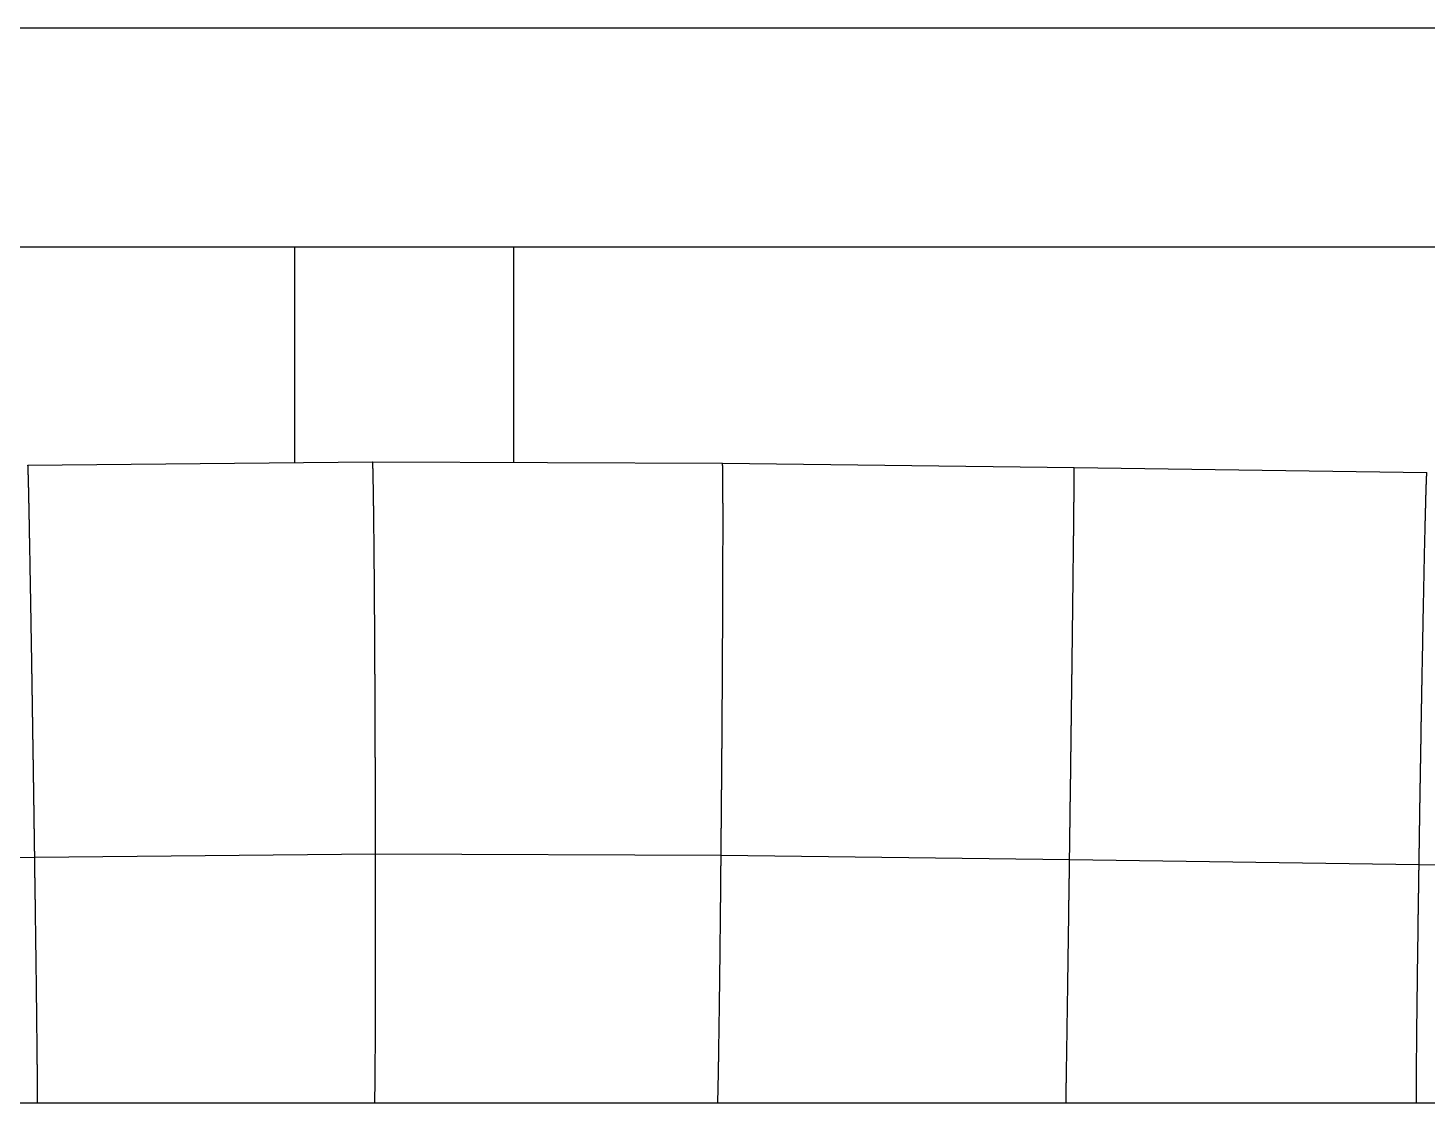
# Model space of a CAD drawing. Header units: millimetres. Extents: x -107267 to 109426, y -98906 to 83910.
# Drawn here: x 61540.8 to 61703, y 3720 to 3844.6 of the extents above; entities that cross this region are included whole.
import ezdxf

# ---------------------------------------------------------------- set-up
doc = ezdxf.new("R2010")
doc.units = ezdxf.units.MM
doc.layers.add('Top (Plan) View-HVACG_dwg', color=254, linetype='Continuous')

# ---------------------------------------------------------------- blocks, each defined once
blk = doc.blocks.new('*U232')
at = {"layer": 'Top (Plan) View-HVACG_dwg', "color": 0, "linetype": 'ByBlock', "lineweight": -2}
for p, q in [((160818.44, 165046.52), (160313.92, 165046.52)), ((160818.44, 165021.12), (160313.92, 165021.12)), ((160577.14, 165021.12), (160577.14, 164996.16)), ((160602.54, 165021.12), (160602.54, 164996.18)), ((160546.26, 164995.86), (160586.2, 164996.25)), ((160586.2, 164996.25), (160626.74, 164996.09)), ((160626.74, 164996.09), (160667.51, 164995.6)), ((160667.51, 164995.6), (160708.39, 164995.01)), ((160586.54, 164950.76), (160547.04, 164950.38)), ((160626.59, 164950.61), (160586.54, 164950.76)), ((160547.04, 164950.38), (160507.88, 164949.6)), ((160666.97, 164950.13), (160626.59, 164950.61)), ((160707.47, 164949.54), (160666.97, 164950.13)), ((160747.85, 164948.83), (160707.47, 164949.54)), ((160818.44, 164921.92), (160313.92, 164921.92))]:
    blk.add_line(p, q, dxfattribs=at)
for points, knots in [([(160586.54, 164950.76), (160586.54, 164950.91), (160586.54, 164951.21), (160586.54, 164951.66), (160586.54, 164952.11), (160586.54, 164952.56), (160586.54, 164953.01), (160586.54, 164953.46), (160586.54, 164953.91), (160586.54, 164954.37), (160586.54, 164954.82), (160586.53, 164955.27), (160586.53, 164955.73), (160586.53, 164956.18), (160586.53, 164956.64), (160586.53, 164957.1), (160586.53, 164957.55), (160586.53, 164958.01), (160586.53, 164958.46), (160586.52, 164958.92), (160586.52, 164959.38), (160586.52, 164959.83), (160586.52, 164960.29), (160586.52, 164960.75), (160586.52, 164961.2), (160586.52, 164961.66), (160586.51, 164962.11), (160586.51, 164962.57), (160586.51, 164963.02), (160586.51, 164963.47), (160586.51, 164963.93), (160586.51, 164964.38), (160586.51, 164964.83), (160586.5, 164965.28), (160586.5, 164965.73), (160586.5, 164966.18), (160586.5, 164966.62), (160586.5, 164967.07), (160586.49, 164967.52), (160586.49, 164967.96), (160586.49, 164968.4), (160586.49, 164968.84), (160586.49, 164969.28), (160586.48, 164969.72), (160586.48, 164970.15), (160586.48, 164970.59), (160586.48, 164971.02), (160586.48, 164971.45), (160586.47, 164971.88), (160586.47, 164972.31), (160586.47, 164972.73), (160586.47, 164973.15), (160586.47, 164973.57), (160586.46, 164973.99), (160586.46, 164974.41), (160586.46, 164974.82), (160586.46, 164975.23), (160586.45, 164975.64), (160586.45, 164976.05), (160586.45, 164976.45), (160586.45, 164976.85), (160586.44, 164977.25), (160586.44, 164977.65), (160586.44, 164978.04), (160586.44, 164978.43), (160586.43, 164978.82), (160586.43, 164979.2), (160586.43, 164979.58), (160586.43, 164979.96), (160586.42, 164980.34), (160586.42, 164980.71), (160586.42, 164981.08), (160586.42, 164981.44), (160586.41, 164981.8), (160586.41, 164982.16), (160586.41, 164982.52), (160586.4, 164982.87), (160586.4, 164983.22), (160586.4, 164983.56), (160586.4, 164983.9), (160586.39, 164984.24), (160586.39, 164984.57), (160586.39, 164984.9), (160586.39, 164985.23), (160586.38, 164985.55), (160586.38, 164985.86), (160586.38, 164986.18), (160586.37, 164986.49), (160586.37, 164986.79), (160586.37, 164987.09), (160586.37, 164987.39), (160586.36, 164987.68), (160586.36, 164987.97), (160586.36, 164988.26), (160586.35, 164988.54), (160586.35, 164988.81), (160586.35, 164989.08), (160586.34, 164989.35), (160586.34, 164989.61), (160586.34, 164989.87), (160586.34, 164990.12), (160586.33, 164990.37), (160586.33, 164990.61), (160586.33, 164990.85), (160586.32, 164991.08), (160586.32, 164991.31), (160586.32, 164991.53), (160586.31, 164991.75), (160586.31, 164991.97), (160586.31, 164992.18), (160586.31, 164992.38), (160586.3, 164992.58), (160586.3, 164992.78), (160586.3, 164992.97), (160586.29, 164993.15), (160586.29, 164993.33), (160586.29, 164993.5), (160586.28, 164993.67), (160586.28, 164993.84), (160586.28, 164993.99), (160586.28, 164994.15), (160586.27, 164994.3), (160586.27, 164994.44), (160586.27, 164994.58), (160586.26, 164994.71), (160586.26, 164994.84), (160586.26, 164994.96), (160586.25, 164995.07), (160586.25, 164995.18), (160586.25, 164995.29), (160586.25, 164995.39), (160586.24, 164995.48), (160586.24, 164995.57), (160586.24, 164995.66), (160586.23, 164995.73), (160586.23, 164995.81), (160586.23, 164995.87), (160586.23, 164995.94), (160586.22, 164995.99), (160586.22, 164996.04), (160586.22, 164996.09), (160586.21, 164996.13), (160586.21, 164996.16), (160586.21, 164996.19), (160586.21, 164996.21), (160586.2, 164996.23), (160586.2, 164996.24), (160586.2, 164996.25), (160586.2, 164996.25), (160586.2, 164996.25)], [0, 0, 0, 0, 0.003876, 0.0077519, 0.0116279, 0.0155039, 0.0193798, 0.0232558, 0.0271318, 0.0310078, 0.0348837, 0.0387597, 0.0426357, 0.0465116, 0.0503876, 0.0542636, 0.0581395, 0.0620155, 0.0658915, 0.0697674, 0.0736434, 0.0775194, 0.0813953, 0.0852713, 0.0891473, 0.0930233, 0.0968992, 0.1007752, 0.1046512, 0.1085271, 0.1124031, 0.1162791, 0.120155, 0.124031, 0.127907, 0.1317829, 0.1356589, 0.1395349, 0.1434109, 0.1472868, 0.1511628, 0.1550388, 0.1589147, 0.1627907, 0.1666667, 0.1705426, 0.1744186, 0.1782946, 0.1821705, 0.1860465, 0.1899225, 0.1937984, 0.1976744, 0.2015504, 0.2054264, 0.2093023, 0.2131783, 0.2170543, 0.2209302, 0.2248062, 0.2286822, 0.2325581, 0.2364341, 0.2403101, 0.244186, 0.248062, 0.251938, 0.255814, 0.2596899, 0.2635659, 0.2674419, 0.2713178, 0.2751938, 0.2790698, 0.2829457, 0.2868217, 0.2906977, 0.2945736, 0.2984496, 0.3023256, 0.3062016, 0.3100775, 0.3139535, 0.3178295, 0.3217054, 0.3255814, 0.3294574, 0.3333333, 0.3372093, 0.3410853, 0.3449612, 0.3488372, 0.3527132, 0.3565891, 0.3604651, 0.3643411, 0.3682171, 0.372093, 0.375969, 0.379845, 0.3837209, 0.3875969, 0.3914729, 0.3953488, 0.3992248, 0.4031008, 0.4069767, 0.4108527, 0.4147287, 0.4186047, 0.4224806, 0.4263566, 0.4302326, 0.4341085, 0.4379845, 0.4418605, 0.4457364, 0.4496124, 0.4534884, 0.4573643, 0.4612403, 0.4651163, 0.4689922, 0.4728682, 0.4767442, 0.4806202, 0.4844961, 0.4883721, 0.4922481, 0.496124, 0.5, 0.503876, 0.5077519, 0.5116279, 0.5155039, 0.5193798, 0.5232558, 0.5271318, 0.5310078, 0.5348837, 0.5387597, 0.5426357, 0.5465116, 0.5503876, 0.5542636, 0.5581395, 0.5620155, 0.5658915, 0.5683106, 0.5683106, 0.5683106, 0.5683106]), ([(160547.04, 164950.38), (160547.04, 164950.53), (160547.04, 164950.83), (160547.03, 164951.28), (160547.03, 164951.73), (160547.02, 164952.18), (160547.01, 164952.63), (160547.01, 164953.08), (160547, 164953.53), (160546.99, 164953.99), (160546.99, 164954.44), (160546.98, 164954.89), (160546.97, 164955.35), (160546.97, 164955.8), (160546.96, 164956.26), (160546.95, 164956.72), (160546.95, 164957.17), (160546.94, 164957.63), (160546.93, 164958.08), (160546.93, 164958.54), (160546.92, 164959), (160546.91, 164959.45), (160546.91, 164959.91), (160546.9, 164960.37), (160546.89, 164960.82), (160546.89, 164961.28), (160546.88, 164961.73), (160546.87, 164962.19), (160546.87, 164962.64), (160546.86, 164963.09), (160546.85, 164963.55), (160546.84, 164964), (160546.84, 164964.45), (160546.83, 164964.9), (160546.82, 164965.35), (160546.82, 164965.8), (160546.81, 164966.24), (160546.8, 164966.69), (160546.8, 164967.13), (160546.79, 164967.58), (160546.78, 164968.02), (160546.78, 164968.46), (160546.77, 164968.9), (160546.76, 164969.34), (160546.75, 164969.77), (160546.75, 164970.21), (160546.74, 164970.64), (160546.73, 164971.07), (160546.73, 164971.5), (160546.72, 164971.92), (160546.71, 164972.35), (160546.71, 164972.77), (160546.7, 164973.19), (160546.69, 164973.61), (160546.69, 164974.03), (160546.68, 164974.44), (160546.67, 164974.85), (160546.67, 164975.26), (160546.66, 164975.67), (160546.65, 164976.07), (160546.65, 164976.47), (160546.64, 164976.87), (160546.63, 164977.27), (160546.63, 164977.66), (160546.62, 164978.05), (160546.61, 164978.44), (160546.61, 164978.82), (160546.6, 164979.2), (160546.59, 164979.58), (160546.59, 164979.95), (160546.58, 164980.33), (160546.58, 164980.69), (160546.57, 164981.06), (160546.56, 164981.42), (160546.56, 164981.78), (160546.55, 164982.14), (160546.54, 164982.49), (160546.54, 164982.83), (160546.53, 164983.18), (160546.53, 164983.52), (160546.52, 164983.86), (160546.51, 164984.19), (160546.51, 164984.52), (160546.5, 164984.84), (160546.5, 164985.16), (160546.49, 164985.48), (160546.49, 164985.8), (160546.48, 164986.1), (160546.47, 164986.41), (160546.47, 164986.71), (160546.46, 164987.01), (160546.46, 164987.3), (160546.45, 164987.59), (160546.45, 164987.87), (160546.44, 164988.15), (160546.44, 164988.43), (160546.43, 164988.7), (160546.43, 164988.96), (160546.42, 164989.23), (160546.42, 164989.48), (160546.41, 164989.74), (160546.41, 164989.98), (160546.4, 164990.23), (160546.4, 164990.46), (160546.39, 164990.7), (160546.39, 164990.93), (160546.38, 164991.15), (160546.38, 164991.37), (160546.37, 164991.59), (160546.37, 164991.79), (160546.37, 164992), (160546.36, 164992.2), (160546.36, 164992.39), (160546.35, 164992.58), (160546.35, 164992.77), (160546.34, 164992.95), (160546.34, 164993.12), (160546.34, 164993.29), (160546.33, 164993.45), (160546.33, 164993.61), (160546.33, 164993.76), (160546.32, 164993.91), (160546.32, 164994.06), (160546.32, 164994.19), (160546.31, 164994.32), (160546.31, 164994.45), (160546.31, 164994.57), (160546.3, 164994.69), (160546.3, 164994.8), (160546.3, 164994.91), (160546.29, 164995.01), (160546.29, 164995.1), (160546.29, 164995.19), (160546.29, 164995.27), (160546.28, 164995.35), (160546.28, 164995.42), (160546.28, 164995.49), (160546.28, 164995.55), (160546.27, 164995.61), (160546.27, 164995.66), (160546.27, 164995.7), (160546.27, 164995.74), (160546.26, 164995.78), (160546.26, 164995.81), (160546.26, 164995.83), (160546.26, 164995.85), (160546.26, 164995.86), (160546.26, 164995.86), (160546.26, 164995.86), (160546.26, 164995.86)], [0, 0, 0, 0, 0.003876, 0.0077519, 0.0116279, 0.0155039, 0.0193798, 0.0232558, 0.0271318, 0.0310078, 0.0348837, 0.0387597, 0.0426357, 0.0465116, 0.0503876, 0.0542636, 0.0581395, 0.0620155, 0.0658915, 0.0697674, 0.0736434, 0.0775194, 0.0813953, 0.0852713, 0.0891473, 0.0930233, 0.0968992, 0.1007752, 0.1046512, 0.1085271, 0.1124031, 0.1162791, 0.120155, 0.124031, 0.127907, 0.1317829, 0.1356589, 0.1395349, 0.1434109, 0.1472868, 0.1511628, 0.1550388, 0.1589147, 0.1627907, 0.1666667, 0.1705426, 0.1744186, 0.1782946, 0.1821705, 0.1860465, 0.1899225, 0.1937984, 0.1976744, 0.2015504, 0.2054264, 0.2093023, 0.2131783, 0.2170543, 0.2209302, 0.2248062, 0.2286822, 0.2325581, 0.2364341, 0.2403101, 0.244186, 0.248062, 0.251938, 0.255814, 0.2596899, 0.2635659, 0.2674419, 0.2713178, 0.2751938, 0.2790698, 0.2829457, 0.2868217, 0.2906977, 0.2945736, 0.2984496, 0.3023256, 0.3062016, 0.3100775, 0.3139535, 0.3178295, 0.3217054, 0.3255814, 0.3294574, 0.3333333, 0.3372093, 0.3410853, 0.3449612, 0.3488372, 0.3527132, 0.3565891, 0.3604651, 0.3643411, 0.3682171, 0.372093, 0.375969, 0.379845, 0.3837209, 0.3875969, 0.3914729, 0.3953488, 0.3992248, 0.4031008, 0.4069767, 0.4108527, 0.4147287, 0.4186047, 0.4224806, 0.4263566, 0.4302326, 0.4341085, 0.4379845, 0.4418605, 0.4457364, 0.4496124, 0.4534884, 0.4573643, 0.4612403, 0.4651163, 0.4689922, 0.4728682, 0.4767442, 0.4806202, 0.4844961, 0.4883721, 0.4922481, 0.496124, 0.5, 0.503876, 0.5077519, 0.5116279, 0.5155039, 0.5193798, 0.5232558, 0.5271318, 0.5310078, 0.5348837, 0.5387597, 0.5426357, 0.5465116, 0.5503876, 0.5542636, 0.5581395, 0.5620155, 0.5658915, 0.5683211, 0.5683211, 0.5683211, 0.5683211]), ([(160626.59, 164950.61), (160626.59, 164950.75), (160626.59, 164951.05), (160626.59, 164951.5), (160626.6, 164951.95), (160626.6, 164952.4), (160626.61, 164952.85), (160626.61, 164953.3), (160626.61, 164953.76), (160626.62, 164954.21), (160626.62, 164954.66), (160626.63, 164955.12), (160626.63, 164955.57), (160626.63, 164956.03), (160626.64, 164956.48), (160626.64, 164956.94), (160626.64, 164957.39), (160626.65, 164957.85), (160626.65, 164958.31), (160626.66, 164958.76), (160626.66, 164959.22), (160626.66, 164959.68), (160626.67, 164960.13), (160626.67, 164960.59), (160626.67, 164961.04), (160626.68, 164961.5), (160626.68, 164961.96), (160626.68, 164962.41), (160626.69, 164962.86), (160626.69, 164963.32), (160626.69, 164963.77), (160626.7, 164964.22), (160626.7, 164964.67), (160626.7, 164965.12), (160626.71, 164965.57), (160626.71, 164966.02), (160626.71, 164966.47), (160626.71, 164966.91), (160626.72, 164967.36), (160626.72, 164967.8), (160626.72, 164968.24), (160626.73, 164968.68), (160626.73, 164969.12), (160626.73, 164969.56), (160626.73, 164970), (160626.74, 164970.43), (160626.74, 164970.86), (160626.74, 164971.29), (160626.74, 164971.72), (160626.75, 164972.15), (160626.75, 164972.57), (160626.75, 164973), (160626.75, 164973.42), (160626.76, 164973.83), (160626.76, 164974.25), (160626.76, 164974.66), (160626.76, 164975.08), (160626.76, 164975.48), (160626.77, 164975.89), (160626.77, 164976.29), (160626.77, 164976.7), (160626.77, 164977.09), (160626.77, 164977.49), (160626.78, 164977.88), (160626.78, 164978.27), (160626.78, 164978.66), (160626.78, 164979.04), (160626.78, 164979.43), (160626.78, 164979.8), (160626.79, 164980.18), (160626.79, 164980.55), (160626.79, 164980.92), (160626.79, 164981.28), (160626.79, 164981.65), (160626.79, 164982), (160626.79, 164982.36), (160626.8, 164982.71), (160626.8, 164983.06), (160626.8, 164983.4), (160626.8, 164983.74), (160626.8, 164984.08), (160626.8, 164984.41), (160626.8, 164984.74), (160626.8, 164985.07), (160626.8, 164985.39), (160626.8, 164985.71), (160626.8, 164986.02), (160626.8, 164986.33), (160626.81, 164986.63), (160626.81, 164986.94), (160626.81, 164987.23), (160626.81, 164987.52), (160626.81, 164987.81), (160626.81, 164988.1), (160626.81, 164988.38), (160626.81, 164988.65), (160626.81, 164988.92), (160626.81, 164989.19), (160626.81, 164989.45), (160626.81, 164989.71), (160626.81, 164989.96), (160626.81, 164990.21), (160626.81, 164990.45), (160626.81, 164990.69), (160626.81, 164990.92), (160626.81, 164991.15), (160626.81, 164991.38), (160626.8, 164991.6), (160626.8, 164991.81), (160626.8, 164992.02), (160626.8, 164992.22), (160626.8, 164992.42), (160626.8, 164992.62), (160626.8, 164992.81), (160626.8, 164992.99), (160626.8, 164993.17), (160626.8, 164993.34), (160626.8, 164993.51), (160626.8, 164993.68), (160626.79, 164993.84), (160626.79, 164993.99), (160626.79, 164994.14), (160626.79, 164994.28), (160626.79, 164994.42), (160626.79, 164994.55), (160626.79, 164994.68), (160626.79, 164994.8), (160626.78, 164994.91), (160626.78, 164995.02), (160626.78, 164995.13), (160626.78, 164995.23), (160626.78, 164995.32), (160626.78, 164995.41), (160626.77, 164995.5), (160626.77, 164995.58), (160626.77, 164995.65), (160626.77, 164995.71), (160626.77, 164995.78), (160626.76, 164995.83), (160626.76, 164995.88), (160626.76, 164995.93), (160626.76, 164995.97), (160626.75, 164996), (160626.75, 164996.03), (160626.75, 164996.05), (160626.75, 164996.07), (160626.75, 164996.08), (160626.74, 164996.09), (160626.74, 164996.09), (160626.74, 164996.09)], [0, 0, 0, 0, 0.003876, 0.0077519, 0.0116279, 0.0155039, 0.0193798, 0.0232558, 0.0271318, 0.0310078, 0.0348837, 0.0387597, 0.0426357, 0.0465116, 0.0503876, 0.0542636, 0.0581395, 0.0620155, 0.0658915, 0.0697674, 0.0736434, 0.0775194, 0.0813953, 0.0852713, 0.0891473, 0.0930233, 0.0968992, 0.1007752, 0.1046512, 0.1085271, 0.1124031, 0.1162791, 0.120155, 0.124031, 0.127907, 0.1317829, 0.1356589, 0.1395349, 0.1434109, 0.1472868, 0.1511628, 0.1550388, 0.1589147, 0.1627907, 0.1666667, 0.1705426, 0.1744186, 0.1782946, 0.1821705, 0.1860465, 0.1899225, 0.1937984, 0.1976744, 0.2015504, 0.2054264, 0.2093023, 0.2131783, 0.2170543, 0.2209302, 0.2248062, 0.2286822, 0.2325581, 0.2364341, 0.2403101, 0.244186, 0.248062, 0.251938, 0.255814, 0.2596899, 0.2635659, 0.2674419, 0.2713178, 0.2751938, 0.2790698, 0.2829457, 0.2868217, 0.2906977, 0.2945736, 0.2984496, 0.3023256, 0.3062016, 0.3100775, 0.3139535, 0.3178295, 0.3217054, 0.3255814, 0.3294574, 0.3333333, 0.3372093, 0.3410853, 0.3449612, 0.3488372, 0.3527132, 0.3565891, 0.3604651, 0.3643411, 0.3682171, 0.372093, 0.375969, 0.379845, 0.3837209, 0.3875969, 0.3914729, 0.3953488, 0.3992248, 0.4031008, 0.4069767, 0.4108527, 0.4147287, 0.4186047, 0.4224806, 0.4263566, 0.4302326, 0.4341085, 0.4379845, 0.4418605, 0.4457364, 0.4496124, 0.4534884, 0.4573643, 0.4612403, 0.4651163, 0.4689922, 0.4728682, 0.4767442, 0.4806202, 0.4844961, 0.4883721, 0.4922481, 0.496124, 0.5, 0.503876, 0.5077519, 0.5116279, 0.5155039, 0.5193798, 0.5232558, 0.5271318, 0.5310078, 0.5348837, 0.5387597, 0.5426357, 0.5465116, 0.5503876, 0.5542636, 0.5581395, 0.5620155, 0.5658915, 0.568285, 0.568285, 0.568285, 0.568285]), ([(160666.97, 164950.13), (160666.97, 164950.27), (160666.98, 164950.57), (160666.98, 164951.02), (160666.99, 164951.47), (160666.99, 164951.92), (160667, 164952.37), (160667.01, 164952.82), (160667.01, 164953.28), (160667.02, 164953.73), (160667.02, 164954.18), (160667.03, 164954.64), (160667.04, 164955.09), (160667.04, 164955.55), (160667.05, 164956), (160667.05, 164956.46), (160667.06, 164956.91), (160667.07, 164957.37), (160667.07, 164957.83), (160667.08, 164958.28), (160667.08, 164958.74), (160667.09, 164959.2), (160667.1, 164959.65), (160667.1, 164960.11), (160667.11, 164960.56), (160667.11, 164961.02), (160667.12, 164961.47), (160667.13, 164961.93), (160667.13, 164962.38), (160667.14, 164962.84), (160667.14, 164963.29), (160667.15, 164963.74), (160667.16, 164964.19), (160667.16, 164964.64), (160667.17, 164965.09), (160667.17, 164965.54), (160667.18, 164965.99), (160667.18, 164966.43), (160667.19, 164966.88), (160667.2, 164967.32), (160667.2, 164967.76), (160667.21, 164968.2), (160667.21, 164968.64), (160667.22, 164969.08), (160667.22, 164969.51), (160667.23, 164969.95), (160667.24, 164970.38), (160667.24, 164970.81), (160667.25, 164971.24), (160667.25, 164971.67), (160667.26, 164972.09), (160667.26, 164972.51), (160667.27, 164972.93), (160667.27, 164973.35), (160667.28, 164973.77), (160667.28, 164974.18), (160667.29, 164974.59), (160667.29, 164975), (160667.3, 164975.41), (160667.3, 164975.81), (160667.31, 164976.21), (160667.31, 164976.61), (160667.32, 164977.01), (160667.32, 164977.4), (160667.33, 164977.79), (160667.33, 164978.18), (160667.34, 164978.56), (160667.34, 164978.94), (160667.35, 164979.32), (160667.35, 164979.7), (160667.35, 164980.07), (160667.36, 164980.44), (160667.36, 164980.8), (160667.37, 164981.16), (160667.37, 164981.52), (160667.38, 164981.88), (160667.38, 164982.23), (160667.38, 164982.58), (160667.39, 164982.92), (160667.39, 164983.26), (160667.4, 164983.6), (160667.4, 164983.93), (160667.4, 164984.26), (160667.41, 164984.59), (160667.41, 164984.91), (160667.42, 164985.22), (160667.42, 164985.54), (160667.42, 164985.85), (160667.43, 164986.15), (160667.43, 164986.45), (160667.43, 164986.75), (160667.44, 164987.04), (160667.44, 164987.33), (160667.44, 164987.61), (160667.45, 164987.89), (160667.45, 164988.17), (160667.45, 164988.44), (160667.45, 164988.71), (160667.46, 164988.97), (160667.46, 164989.22), (160667.46, 164989.48), (160667.47, 164989.72), (160667.47, 164989.97), (160667.47, 164990.21), (160667.47, 164990.44), (160667.48, 164990.67), (160667.48, 164990.89), (160667.48, 164991.11), (160667.48, 164991.33), (160667.48, 164991.54), (160667.49, 164991.74), (160667.49, 164991.94), (160667.49, 164992.13), (160667.49, 164992.32), (160667.49, 164992.51), (160667.5, 164992.69), (160667.5, 164992.86), (160667.5, 164993.03), (160667.5, 164993.19), (160667.5, 164993.35), (160667.5, 164993.51), (160667.5, 164993.65), (160667.51, 164993.8), (160667.51, 164993.93), (160667.51, 164994.07), (160667.51, 164994.19), (160667.51, 164994.31), (160667.51, 164994.43), (160667.51, 164994.54), (160667.51, 164994.65), (160667.51, 164994.75), (160667.51, 164994.84), (160667.51, 164994.93), (160667.51, 164995.01), (160667.51, 164995.09), (160667.51, 164995.16), (160667.51, 164995.23), (160667.51, 164995.29), (160667.51, 164995.35), (160667.51, 164995.4), (160667.51, 164995.44), (160667.51, 164995.48), (160667.51, 164995.52), (160667.51, 164995.55), (160667.51, 164995.57), (160667.51, 164995.59), (160667.51, 164995.6), (160667.51, 164995.6), (160667.51, 164995.6), (160667.51, 164995.6)], [0, 0, 0, 0, 0.003876, 0.0077519, 0.0116279, 0.0155039, 0.0193798, 0.0232558, 0.0271318, 0.0310078, 0.0348837, 0.0387597, 0.0426357, 0.0465116, 0.0503876, 0.0542636, 0.0581395, 0.0620155, 0.0658915, 0.0697674, 0.0736434, 0.0775194, 0.0813953, 0.0852713, 0.0891473, 0.0930233, 0.0968992, 0.1007752, 0.1046512, 0.1085271, 0.1124031, 0.1162791, 0.120155, 0.124031, 0.127907, 0.1317829, 0.1356589, 0.1395349, 0.1434109, 0.1472868, 0.1511628, 0.1550388, 0.1589147, 0.1627907, 0.1666667, 0.1705426, 0.1744186, 0.1782946, 0.1821705, 0.1860465, 0.1899225, 0.1937984, 0.1976744, 0.2015504, 0.2054264, 0.2093023, 0.2131783, 0.2170543, 0.2209302, 0.2248062, 0.2286822, 0.2325581, 0.2364341, 0.2403101, 0.244186, 0.248062, 0.251938, 0.255814, 0.2596899, 0.2635659, 0.2674419, 0.2713178, 0.2751938, 0.2790698, 0.2829457, 0.2868217, 0.2906977, 0.2945736, 0.2984496, 0.3023256, 0.3062016, 0.3100775, 0.3139535, 0.3178295, 0.3217054, 0.3255814, 0.3294574, 0.3333333, 0.3372093, 0.3410853, 0.3449612, 0.3488372, 0.3527132, 0.3565891, 0.3604651, 0.3643411, 0.3682171, 0.372093, 0.375969, 0.379845, 0.3837209, 0.3875969, 0.3914729, 0.3953488, 0.3992248, 0.4031008, 0.4069767, 0.4108527, 0.4147287, 0.4186047, 0.4224806, 0.4263566, 0.4302326, 0.4341085, 0.4379845, 0.4418605, 0.4457364, 0.4496124, 0.4534884, 0.4573643, 0.4612403, 0.4651163, 0.4689922, 0.4728682, 0.4767442, 0.4806202, 0.4844961, 0.4883721, 0.4922481, 0.496124, 0.5, 0.503876, 0.5077519, 0.5116279, 0.5155039, 0.5193798, 0.5232558, 0.5271318, 0.5310078, 0.5348837, 0.5387597, 0.5426357, 0.5465116, 0.5503876, 0.5542636, 0.5581395, 0.5620155, 0.5658915, 0.5682709, 0.5682709, 0.5682709, 0.5682709]), ([(160707.47, 164949.54), (160707.48, 164949.69), (160707.48, 164949.98), (160707.49, 164950.43), (160707.49, 164950.88), (160707.5, 164951.33), (160707.51, 164951.78), (160707.51, 164952.23), (160707.52, 164952.69), (160707.53, 164953.14), (160707.53, 164953.59), (160707.54, 164954.05), (160707.55, 164954.5), (160707.56, 164954.96), (160707.56, 164955.41), (160707.57, 164955.87), (160707.58, 164956.33), (160707.58, 164956.78), (160707.59, 164957.24), (160707.6, 164957.7), (160707.61, 164958.15), (160707.61, 164958.61), (160707.62, 164959.06), (160707.63, 164959.52), (160707.64, 164959.98), (160707.64, 164960.43), (160707.65, 164960.89), (160707.66, 164961.34), (160707.67, 164961.79), (160707.67, 164962.25), (160707.68, 164962.7), (160707.69, 164963.15), (160707.7, 164963.6), (160707.7, 164964.05), (160707.71, 164964.5), (160707.72, 164964.95), (160707.73, 164965.4), (160707.73, 164965.84), (160707.74, 164966.29), (160707.75, 164966.73), (160707.76, 164967.17), (160707.77, 164967.61), (160707.77, 164968.05), (160707.78, 164968.49), (160707.79, 164968.93), (160707.8, 164969.36), (160707.8, 164969.79), (160707.81, 164970.22), (160707.82, 164970.65), (160707.83, 164971.08), (160707.83, 164971.5), (160707.84, 164971.92), (160707.85, 164972.35), (160707.86, 164972.76), (160707.86, 164973.18), (160707.87, 164973.59), (160707.88, 164974), (160707.89, 164974.41), (160707.9, 164974.82), (160707.9, 164975.22), (160707.91, 164975.62), (160707.92, 164976.02), (160707.93, 164976.42), (160707.93, 164976.81), (160707.94, 164977.2), (160707.95, 164977.59), (160707.96, 164977.97), (160707.96, 164978.35), (160707.97, 164978.73), (160707.98, 164979.11), (160707.98, 164979.48), (160707.99, 164979.85), (160708, 164980.21), (160708.01, 164980.57), (160708.01, 164980.93), (160708.02, 164981.29), (160708.03, 164981.64), (160708.03, 164981.99), (160708.04, 164982.33), (160708.05, 164982.67), (160708.06, 164983.01), (160708.06, 164983.34), (160708.07, 164983.67), (160708.08, 164983.99), (160708.08, 164984.32), (160708.09, 164984.63), (160708.1, 164984.95), (160708.1, 164985.26), (160708.11, 164985.56), (160708.12, 164985.86), (160708.12, 164986.16), (160708.13, 164986.45), (160708.14, 164986.74), (160708.14, 164987.02), (160708.15, 164987.3), (160708.16, 164987.58), (160708.16, 164987.85), (160708.17, 164988.11), (160708.17, 164988.38), (160708.18, 164988.63), (160708.19, 164988.89), (160708.19, 164989.13), (160708.2, 164989.38), (160708.2, 164989.62), (160708.21, 164989.85), (160708.22, 164990.08), (160708.22, 164990.3), (160708.23, 164990.52), (160708.23, 164990.73), (160708.24, 164990.94), (160708.24, 164991.15), (160708.25, 164991.35), (160708.25, 164991.54), (160708.26, 164991.73), (160708.26, 164991.92), (160708.27, 164992.09), (160708.27, 164992.27), (160708.28, 164992.44), (160708.28, 164992.6), (160708.29, 164992.76), (160708.29, 164992.91), (160708.3, 164993.06), (160708.3, 164993.2), (160708.31, 164993.34), (160708.31, 164993.47), (160708.31, 164993.6), (160708.32, 164993.72), (160708.32, 164993.84), (160708.33, 164993.95), (160708.33, 164994.05), (160708.33, 164994.15), (160708.34, 164994.25), (160708.34, 164994.34), (160708.35, 164994.42), (160708.35, 164994.5), (160708.35, 164994.57), (160708.36, 164994.64), (160708.36, 164994.7), (160708.36, 164994.76), (160708.37, 164994.81), (160708.37, 164994.85), (160708.37, 164994.89), (160708.38, 164994.92), (160708.38, 164994.95), (160708.38, 164994.98), (160708.38, 164994.99), (160708.39, 164995), (160708.39, 164995.01), (160708.39, 164995.01), (160708.39, 164995.01)], [0, 0, 0, 0, 0.003876, 0.0077519, 0.0116279, 0.0155039, 0.0193798, 0.0232558, 0.0271318, 0.0310078, 0.0348837, 0.0387597, 0.0426357, 0.0465116, 0.0503876, 0.0542636, 0.0581395, 0.0620155, 0.0658915, 0.0697674, 0.0736434, 0.0775194, 0.0813953, 0.0852713, 0.0891473, 0.0930233, 0.0968992, 0.1007752, 0.1046512, 0.1085271, 0.1124031, 0.1162791, 0.120155, 0.124031, 0.127907, 0.1317829, 0.1356589, 0.1395349, 0.1434109, 0.1472868, 0.1511628, 0.1550388, 0.1589147, 0.1627907, 0.1666667, 0.1705426, 0.1744186, 0.1782946, 0.1821705, 0.1860465, 0.1899225, 0.1937984, 0.1976744, 0.2015504, 0.2054264, 0.2093023, 0.2131783, 0.2170543, 0.2209302, 0.2248062, 0.2286822, 0.2325581, 0.2364341, 0.2403101, 0.244186, 0.248062, 0.251938, 0.255814, 0.2596899, 0.2635659, 0.2674419, 0.2713178, 0.2751938, 0.2790698, 0.2829457, 0.2868217, 0.2906977, 0.2945736, 0.2984496, 0.3023256, 0.3062016, 0.3100775, 0.3139535, 0.3178295, 0.3217054, 0.3255814, 0.3294574, 0.3333333, 0.3372093, 0.3410853, 0.3449612, 0.3488372, 0.3527132, 0.3565891, 0.3604651, 0.3643411, 0.3682171, 0.372093, 0.375969, 0.379845, 0.3837209, 0.3875969, 0.3914729, 0.3953488, 0.3992248, 0.4031008, 0.4069767, 0.4108527, 0.4147287, 0.4186047, 0.4224806, 0.4263566, 0.4302326, 0.4341085, 0.4379845, 0.4418605, 0.4457364, 0.4496124, 0.4534884, 0.4573643, 0.4612403, 0.4651163, 0.4689922, 0.4728682, 0.4767442, 0.4806202, 0.4844961, 0.4883721, 0.4922481, 0.496124, 0.5, 0.503876, 0.5077519, 0.5116279, 0.5155039, 0.5193798, 0.5232558, 0.5271318, 0.5310078, 0.5348837, 0.5387597, 0.5426357, 0.5465116, 0.5503876, 0.5542636, 0.5581395, 0.5620155, 0.5658915, 0.5682745, 0.5682745, 0.5682745, 0.5682745]), ([(160586.45, 164921.92), (160586.45, 164921.95), (160586.45, 164922), (160586.45, 164922.08), (160586.46, 164922.18), (160586.46, 164922.28), (160586.46, 164922.39), (160586.46, 164922.51), (160586.47, 164922.63), (160586.47, 164922.75), (160586.47, 164922.89), (160586.47, 164923.02), (160586.47, 164923.16), (160586.48, 164923.31), (160586.48, 164923.46), (160586.48, 164923.62), (160586.48, 164923.78), (160586.48, 164923.95), (160586.49, 164924.12), (160586.49, 164924.3), (160586.49, 164924.48), (160586.49, 164924.67), (160586.49, 164924.87), (160586.5, 164925.06), (160586.5, 164925.27), (160586.5, 164925.47), (160586.5, 164925.69), (160586.5, 164925.91), (160586.51, 164926.13), (160586.51, 164926.36), (160586.51, 164926.59), (160586.51, 164926.83), (160586.51, 164927.07), (160586.51, 164927.32), (160586.51, 164927.57), (160586.52, 164927.82), (160586.52, 164928.08), (160586.52, 164928.35), (160586.52, 164928.62), (160586.52, 164928.89), (160586.52, 164929.17), (160586.52, 164929.45), (160586.53, 164929.74), (160586.53, 164930.03), (160586.53, 164930.33), (160586.53, 164930.63), (160586.53, 164930.93), (160586.53, 164931.24), (160586.53, 164931.55), (160586.53, 164931.87), (160586.54, 164932.19), (160586.54, 164932.52), (160586.54, 164932.84), (160586.54, 164933.18), (160586.54, 164933.51), (160586.54, 164933.85), (160586.54, 164934.19), (160586.54, 164934.54), (160586.54, 164934.89), (160586.54, 164935.25), (160586.54, 164935.6), (160586.54, 164935.96), (160586.54, 164936.33), (160586.55, 164936.7), (160586.55, 164937.07), (160586.55, 164937.44), (160586.55, 164937.82), (160586.55, 164938.2), (160586.55, 164938.58), (160586.55, 164938.97), (160586.55, 164939.36), (160586.55, 164939.75), (160586.55, 164940.15), (160586.55, 164940.54), (160586.55, 164940.95), (160586.55, 164941.35), (160586.55, 164941.75), (160586.55, 164942.16), (160586.55, 164942.57), (160586.55, 164942.99), (160586.55, 164943.4), (160586.55, 164943.82), (160586.55, 164944.24), (160586.55, 164944.66), (160586.55, 164945.09), (160586.55, 164945.51), (160586.55, 164945.94), (160586.55, 164946.37), (160586.55, 164946.8), (160586.55, 164947.24), (160586.55, 164947.67), (160586.55, 164948.11), (160586.55, 164948.55), (160586.55, 164948.99), (160586.54, 164949.43), (160586.54, 164949.87), (160586.54, 164950.32), (160586.54, 164950.61), (160586.54, 164950.76)], [0.6288979, 0.6288979, 0.6288979, 0.6288979, 0.6317829, 0.6356589, 0.6395349, 0.6434109, 0.6472868, 0.6511628, 0.6550388, 0.6589147, 0.6627907, 0.6666667, 0.6705426, 0.6744186, 0.6782946, 0.6821705, 0.6860465, 0.6899225, 0.6937984, 0.6976744, 0.7015504, 0.7054264, 0.7093023, 0.7131783, 0.7170543, 0.7209302, 0.7248062, 0.7286822, 0.7325581, 0.7364341, 0.7403101, 0.744186, 0.748062, 0.751938, 0.755814, 0.7596899, 0.7635659, 0.7674419, 0.7713178, 0.7751938, 0.7790698, 0.7829457, 0.7868217, 0.7906977, 0.7945736, 0.7984496, 0.8023256, 0.8062016, 0.8100775, 0.8139535, 0.8178295, 0.8217054, 0.8255814, 0.8294574, 0.8333333, 0.8372093, 0.8410853, 0.8449612, 0.8488372, 0.8527132, 0.8565891, 0.8604651, 0.8643411, 0.8682171, 0.872093, 0.875969, 0.879845, 0.8837209, 0.8875969, 0.8914729, 0.8953488, 0.8992248, 0.9031008, 0.9069767, 0.9108527, 0.9147287, 0.9186047, 0.9224806, 0.9263566, 0.9302326, 0.9341085, 0.9379845, 0.9418605, 0.9457364, 0.9496124, 0.9534884, 0.9573643, 0.9612403, 0.9651163, 0.9689922, 0.9728682, 0.9767442, 0.9806202, 0.9844961, 0.9883721, 0.9922481, 0.996124, 1, 1, 1, 1]), ([(160547.37, 164921.92), (160547.37, 164921.96), (160547.37, 164922.02), (160547.37, 164922.13), (160547.37, 164922.25), (160547.37, 164922.38), (160547.37, 164922.51), (160547.37, 164922.65), (160547.37, 164922.79), (160547.37, 164922.94), (160547.37, 164923.09), (160547.37, 164923.24), (160547.37, 164923.41), (160547.37, 164923.57), (160547.37, 164923.75), (160547.36, 164923.93), (160547.36, 164924.11), (160547.36, 164924.3), (160547.36, 164924.49), (160547.36, 164924.69), (160547.36, 164924.89), (160547.36, 164925.1), (160547.35, 164925.31), (160547.35, 164925.53), (160547.35, 164925.75), (160547.35, 164925.98), (160547.35, 164926.21), (160547.34, 164926.45), (160547.34, 164926.69), (160547.34, 164926.94), (160547.34, 164927.19), (160547.33, 164927.45), (160547.33, 164927.71), (160547.33, 164927.97), (160547.32, 164928.24), (160547.32, 164928.52), (160547.32, 164928.79), (160547.32, 164929.08), (160547.31, 164929.36), (160547.31, 164929.66), (160547.31, 164929.95), (160547.3, 164930.25), (160547.3, 164930.56), (160547.3, 164930.86), (160547.29, 164931.18), (160547.29, 164931.49), (160547.29, 164931.81), (160547.28, 164932.14), (160547.28, 164932.47), (160547.27, 164932.8), (160547.27, 164933.13), (160547.27, 164933.47), (160547.26, 164933.82), (160547.26, 164934.16), (160547.25, 164934.51), (160547.25, 164934.87), (160547.24, 164935.23), (160547.24, 164935.59), (160547.24, 164935.95), (160547.23, 164936.32), (160547.23, 164936.69), (160547.22, 164937.06), (160547.22, 164937.44), (160547.21, 164937.82), (160547.21, 164938.21), (160547.2, 164938.59), (160547.2, 164938.98), (160547.19, 164939.37), (160547.19, 164939.77), (160547.18, 164940.17), (160547.18, 164940.57), (160547.17, 164940.97), (160547.17, 164941.38), (160547.16, 164941.78), (160547.16, 164942.2), (160547.15, 164942.61), (160547.14, 164943.02), (160547.14, 164943.44), (160547.13, 164943.86), (160547.13, 164944.28), (160547.12, 164944.71), (160547.12, 164945.13), (160547.11, 164945.56), (160547.1, 164945.99), (160547.1, 164946.42), (160547.09, 164946.86), (160547.09, 164947.29), (160547.08, 164947.73), (160547.07, 164948.17), (160547.07, 164948.61), (160547.06, 164949.05), (160547.06, 164949.49), (160547.05, 164949.94), (160547.05, 164950.23), (160547.04, 164950.38)], [0.6438978, 0.6438978, 0.6438978, 0.6438978, 0.6472868, 0.6511628, 0.6550388, 0.6589147, 0.6627907, 0.6666667, 0.6705426, 0.6744186, 0.6782946, 0.6821705, 0.6860465, 0.6899225, 0.6937984, 0.6976744, 0.7015504, 0.7054264, 0.7093023, 0.7131783, 0.7170543, 0.7209302, 0.7248062, 0.7286822, 0.7325581, 0.7364341, 0.7403101, 0.744186, 0.748062, 0.751938, 0.755814, 0.7596899, 0.7635659, 0.7674419, 0.7713178, 0.7751938, 0.7790698, 0.7829457, 0.7868217, 0.7906977, 0.7945736, 0.7984496, 0.8023256, 0.8062016, 0.8100775, 0.8139535, 0.8178295, 0.8217054, 0.8255814, 0.8294574, 0.8333333, 0.8372093, 0.8410853, 0.8449612, 0.8488372, 0.8527132, 0.8565891, 0.8604651, 0.8643411, 0.8682171, 0.872093, 0.875969, 0.879845, 0.8837209, 0.8875969, 0.8914729, 0.8953488, 0.8992248, 0.9031008, 0.9069767, 0.9108527, 0.9147287, 0.9186047, 0.9224806, 0.9263566, 0.9302326, 0.9341085, 0.9379845, 0.9418605, 0.9457364, 0.9496124, 0.9534884, 0.9573643, 0.9612403, 0.9651163, 0.9689922, 0.9728682, 0.9767442, 0.9806202, 0.9844961, 0.9883721, 0.9922481, 0.996124, 1, 1, 1, 1]), ([(160626.2, 164921.92), (160626.2, 164921.93), (160626.2, 164921.96), (160626.2, 164922.02), (160626.21, 164922.13), (160626.21, 164922.24), (160626.21, 164922.35), (160626.22, 164922.47), (160626.22, 164922.6), (160626.22, 164922.73), (160626.23, 164922.87), (160626.23, 164923.01), (160626.23, 164923.15), (160626.24, 164923.31), (160626.24, 164923.46), (160626.24, 164923.63), (160626.25, 164923.79), (160626.25, 164923.97), (160626.26, 164924.14), (160626.26, 164924.33), (160626.26, 164924.52), (160626.27, 164924.71), (160626.27, 164924.91), (160626.27, 164925.11), (160626.28, 164925.32), (160626.28, 164925.53), (160626.29, 164925.75), (160626.29, 164925.97), (160626.29, 164926.2), (160626.3, 164926.43), (160626.3, 164926.67), (160626.31, 164926.91), (160626.31, 164927.16), (160626.31, 164927.41), (160626.32, 164927.67), (160626.32, 164927.93), (160626.33, 164928.19), (160626.33, 164928.46), (160626.34, 164928.74), (160626.34, 164929.02), (160626.34, 164929.3), (160626.35, 164929.59), (160626.35, 164929.88), (160626.36, 164930.17), (160626.36, 164930.47), (160626.37, 164930.78), (160626.37, 164931.09), (160626.37, 164931.4), (160626.38, 164931.71), (160626.38, 164932.03), (160626.39, 164932.36), (160626.39, 164932.69), (160626.4, 164933.02), (160626.4, 164933.36), (160626.4, 164933.69), (160626.41, 164934.04), (160626.41, 164934.39), (160626.42, 164934.74), (160626.42, 164935.09), (160626.43, 164935.45), (160626.43, 164935.81), (160626.44, 164936.17), (160626.44, 164936.54), (160626.44, 164936.91), (160626.45, 164937.29), (160626.45, 164937.66), (160626.46, 164938.04), (160626.46, 164938.43), (160626.47, 164938.81), (160626.47, 164939.2), (160626.47, 164939.6), (160626.48, 164939.99), (160626.48, 164940.39), (160626.49, 164940.79), (160626.49, 164941.19), (160626.5, 164941.6), (160626.5, 164942.01), (160626.51, 164942.42), (160626.51, 164942.83), (160626.51, 164943.25), (160626.52, 164943.66), (160626.52, 164944.08), (160626.53, 164944.5), (160626.53, 164944.93), (160626.54, 164945.36), (160626.54, 164945.78), (160626.54, 164946.21), (160626.55, 164946.65), (160626.55, 164947.08), (160626.56, 164947.51), (160626.56, 164947.95), (160626.57, 164948.39), (160626.57, 164948.83), (160626.57, 164949.27), (160626.58, 164949.72), (160626.58, 164950.16), (160626.58, 164950.46), (160626.59, 164950.61)], [0.6355276, 0.6355276, 0.6355276, 0.6355276, 0.6356589, 0.6395349, 0.6434109, 0.6472868, 0.6511628, 0.6550388, 0.6589147, 0.6627907, 0.6666667, 0.6705426, 0.6744186, 0.6782946, 0.6821705, 0.6860465, 0.6899225, 0.6937984, 0.6976744, 0.7015504, 0.7054264, 0.7093023, 0.7131783, 0.7170543, 0.7209302, 0.7248062, 0.7286822, 0.7325581, 0.7364341, 0.7403101, 0.744186, 0.748062, 0.751938, 0.755814, 0.7596899, 0.7635659, 0.7674419, 0.7713178, 0.7751938, 0.7790698, 0.7829457, 0.7868217, 0.7906977, 0.7945736, 0.7984496, 0.8023256, 0.8062016, 0.8100775, 0.8139535, 0.8178295, 0.8217054, 0.8255814, 0.8294574, 0.8333333, 0.8372093, 0.8410853, 0.8449612, 0.8488372, 0.8527132, 0.8565891, 0.8604651, 0.8643411, 0.8682171, 0.872093, 0.875969, 0.879845, 0.8837209, 0.8875969, 0.8914729, 0.8953488, 0.8992248, 0.9031008, 0.9069767, 0.9108527, 0.9147287, 0.9186047, 0.9224806, 0.9263566, 0.9302326, 0.9341085, 0.9379845, 0.9418605, 0.9457364, 0.9496124, 0.9534884, 0.9573643, 0.9612403, 0.9651163, 0.9689922, 0.9728682, 0.9767442, 0.9806202, 0.9844961, 0.9883721, 0.9922481, 0.996124, 1, 1, 1, 1]), ([(160666.55, 164921.92), (160666.55, 164921.95), (160666.56, 164922.01), (160666.56, 164922.12), (160666.56, 164922.25), (160666.56, 164922.39), (160666.56, 164922.53), (160666.57, 164922.68), (160666.57, 164922.83), (160666.57, 164922.98), (160666.58, 164923.15), (160666.58, 164923.31), (160666.58, 164923.49), (160666.58, 164923.67), (160666.59, 164923.85), (160666.59, 164924.04), (160666.59, 164924.23), (160666.6, 164924.43), (160666.6, 164924.63), (160666.6, 164924.84), (160666.61, 164925.05), (160666.61, 164925.27), (160666.61, 164925.49), (160666.62, 164925.72), (160666.62, 164925.95), (160666.63, 164926.19), (160666.63, 164926.43), (160666.63, 164926.68), (160666.64, 164926.93), (160666.64, 164927.19), (160666.65, 164927.45), (160666.65, 164927.71), (160666.65, 164927.98), (160666.66, 164928.26), (160666.66, 164928.54), (160666.67, 164928.82), (160666.67, 164929.11), (160666.68, 164929.4), (160666.68, 164929.69), (160666.68, 164929.99), (160666.69, 164930.3), (160666.69, 164930.61), (160666.7, 164930.92), (160666.7, 164931.24), (160666.71, 164931.56), (160666.71, 164931.88), (160666.72, 164932.21), (160666.72, 164932.54), (160666.73, 164932.88), (160666.73, 164933.22), (160666.74, 164933.56), (160666.74, 164933.91), (160666.75, 164934.26), (160666.75, 164934.61), (160666.76, 164934.97), (160666.76, 164935.33), (160666.77, 164935.69), (160666.77, 164936.06), (160666.78, 164936.43), (160666.78, 164936.81), (160666.79, 164937.18), (160666.8, 164937.56), (160666.8, 164937.95), (160666.81, 164938.33), (160666.81, 164938.72), (160666.82, 164939.12), (160666.82, 164939.51), (160666.83, 164939.91), (160666.83, 164940.31), (160666.84, 164940.71), (160666.85, 164941.12), (160666.85, 164941.53), (160666.86, 164941.94), (160666.86, 164942.35), (160666.87, 164942.77), (160666.87, 164943.18), (160666.88, 164943.6), (160666.89, 164944.03), (160666.89, 164944.45), (160666.9, 164944.88), (160666.9, 164945.3), (160666.91, 164945.73), (160666.92, 164946.17), (160666.92, 164946.6), (160666.93, 164947.03), (160666.93, 164947.47), (160666.94, 164947.91), (160666.95, 164948.35), (160666.95, 164948.79), (160666.96, 164949.24), (160666.96, 164949.68), (160666.97, 164949.98), (160666.97, 164950.13)], [0.6527665, 0.6527665, 0.6527665, 0.6527665, 0.6550388, 0.6589147, 0.6627907, 0.6666667, 0.6705426, 0.6744186, 0.6782946, 0.6821705, 0.6860465, 0.6899225, 0.6937984, 0.6976744, 0.7015504, 0.7054264, 0.7093023, 0.7131783, 0.7170543, 0.7209302, 0.7248062, 0.7286822, 0.7325581, 0.7364341, 0.7403101, 0.744186, 0.748062, 0.751938, 0.755814, 0.7596899, 0.7635659, 0.7674419, 0.7713178, 0.7751938, 0.7790698, 0.7829457, 0.7868217, 0.7906977, 0.7945736, 0.7984496, 0.8023256, 0.8062016, 0.8100775, 0.8139535, 0.8178295, 0.8217054, 0.8255814, 0.8294574, 0.8333333, 0.8372093, 0.8410853, 0.8449612, 0.8488372, 0.8527132, 0.8565891, 0.8604651, 0.8643411, 0.8682171, 0.872093, 0.875969, 0.879845, 0.8837209, 0.8875969, 0.8914729, 0.8953488, 0.8992248, 0.9031008, 0.9069767, 0.9108527, 0.9147287, 0.9186047, 0.9224806, 0.9263566, 0.9302326, 0.9341085, 0.9379845, 0.9418605, 0.9457364, 0.9496124, 0.9534884, 0.9573643, 0.9612403, 0.9651163, 0.9689922, 0.9728682, 0.9767442, 0.9806202, 0.9844961, 0.9883721, 0.9922481, 0.996124, 1, 1, 1, 1]), ([(160707.16, 164921.92), (160707.16, 164921.93), (160707.16, 164921.98), (160707.16, 164922.09), (160707.16, 164922.24), (160707.16, 164922.4), (160707.16, 164922.56), (160707.16, 164922.73), (160707.16, 164922.9), (160707.16, 164923.08), (160707.16, 164923.26), (160707.16, 164923.45), (160707.16, 164923.64), (160707.17, 164923.84), (160707.17, 164924.04), (160707.17, 164924.25), (160707.17, 164924.46), (160707.17, 164924.68), (160707.17, 164924.91), (160707.17, 164925.13), (160707.18, 164925.37), (160707.18, 164925.6), (160707.18, 164925.84), (160707.18, 164926.09), (160707.18, 164926.34), (160707.18, 164926.6), (160707.19, 164926.86), (160707.19, 164927.13), (160707.19, 164927.39), (160707.19, 164927.67), (160707.2, 164927.95), (160707.2, 164928.23), (160707.2, 164928.52), (160707.21, 164928.81), (160707.21, 164929.11), (160707.21, 164929.41), (160707.21, 164929.71), (160707.22, 164930.02), (160707.22, 164930.33), (160707.22, 164930.65), (160707.23, 164930.97), (160707.23, 164931.29), (160707.23, 164931.62), (160707.24, 164931.95), (160707.24, 164932.29), (160707.25, 164932.63), (160707.25, 164932.97), (160707.25, 164933.32), (160707.26, 164933.67), (160707.26, 164934.02), (160707.27, 164934.38), (160707.27, 164934.74), (160707.28, 164935.11), (160707.28, 164935.47), (160707.28, 164935.84), (160707.29, 164936.22), (160707.29, 164936.6), (160707.3, 164936.98), (160707.3, 164937.36), (160707.31, 164937.75), (160707.31, 164938.14), (160707.32, 164938.53), (160707.32, 164938.92), (160707.33, 164939.32), (160707.33, 164939.72), (160707.34, 164940.12), (160707.35, 164940.53), (160707.35, 164940.94), (160707.36, 164941.35), (160707.36, 164941.76), (160707.37, 164942.18), (160707.37, 164942.6), (160707.38, 164943.02), (160707.38, 164943.44), (160707.39, 164943.86), (160707.4, 164944.29), (160707.4, 164944.72), (160707.41, 164945.15), (160707.42, 164945.58), (160707.42, 164946.01), (160707.43, 164946.45), (160707.43, 164946.88), (160707.44, 164947.32), (160707.45, 164947.76), (160707.45, 164948.2), (160707.46, 164948.65), (160707.47, 164949.09), (160707.47, 164949.39), (160707.47, 164949.54)], [0.6701076, 0.6701076, 0.6701076, 0.6701076, 0.6705426, 0.6744186, 0.6782946, 0.6821705, 0.6860465, 0.6899225, 0.6937984, 0.6976744, 0.7015504, 0.7054264, 0.7093023, 0.7131783, 0.7170543, 0.7209302, 0.7248062, 0.7286822, 0.7325581, 0.7364341, 0.7403101, 0.744186, 0.748062, 0.751938, 0.755814, 0.7596899, 0.7635659, 0.7674419, 0.7713178, 0.7751938, 0.7790698, 0.7829457, 0.7868217, 0.7906977, 0.7945736, 0.7984496, 0.8023256, 0.8062016, 0.8100775, 0.8139535, 0.8178295, 0.8217054, 0.8255814, 0.8294574, 0.8333333, 0.8372093, 0.8410853, 0.8449612, 0.8488372, 0.8527132, 0.8565891, 0.8604651, 0.8643411, 0.8682171, 0.872093, 0.875969, 0.879845, 0.8837209, 0.8875969, 0.8914729, 0.8953488, 0.8992248, 0.9031008, 0.9069767, 0.9108527, 0.9147287, 0.9186047, 0.9224806, 0.9263566, 0.9302326, 0.9341085, 0.9379845, 0.9418605, 0.9457364, 0.9496124, 0.9534884, 0.9573643, 0.9612403, 0.9651163, 0.9689922, 0.9728682, 0.9767442, 0.9806202, 0.9844961, 0.9883721, 0.9922481, 0.996124, 1, 1, 1, 1])]:
    blk.add_open_spline(points, degree=3, knots=knots, dxfattribs=at)

msp = doc.modelspace()

# ---------------------------------------------------------------- block references
at = {"layer": 'Top (Plan) View-HVACG_dwg'}
msp.add_blockref('*U232', (-99005.44, -161201.97), dxfattribs=at)

doc.saveas('drawing.dxf')
